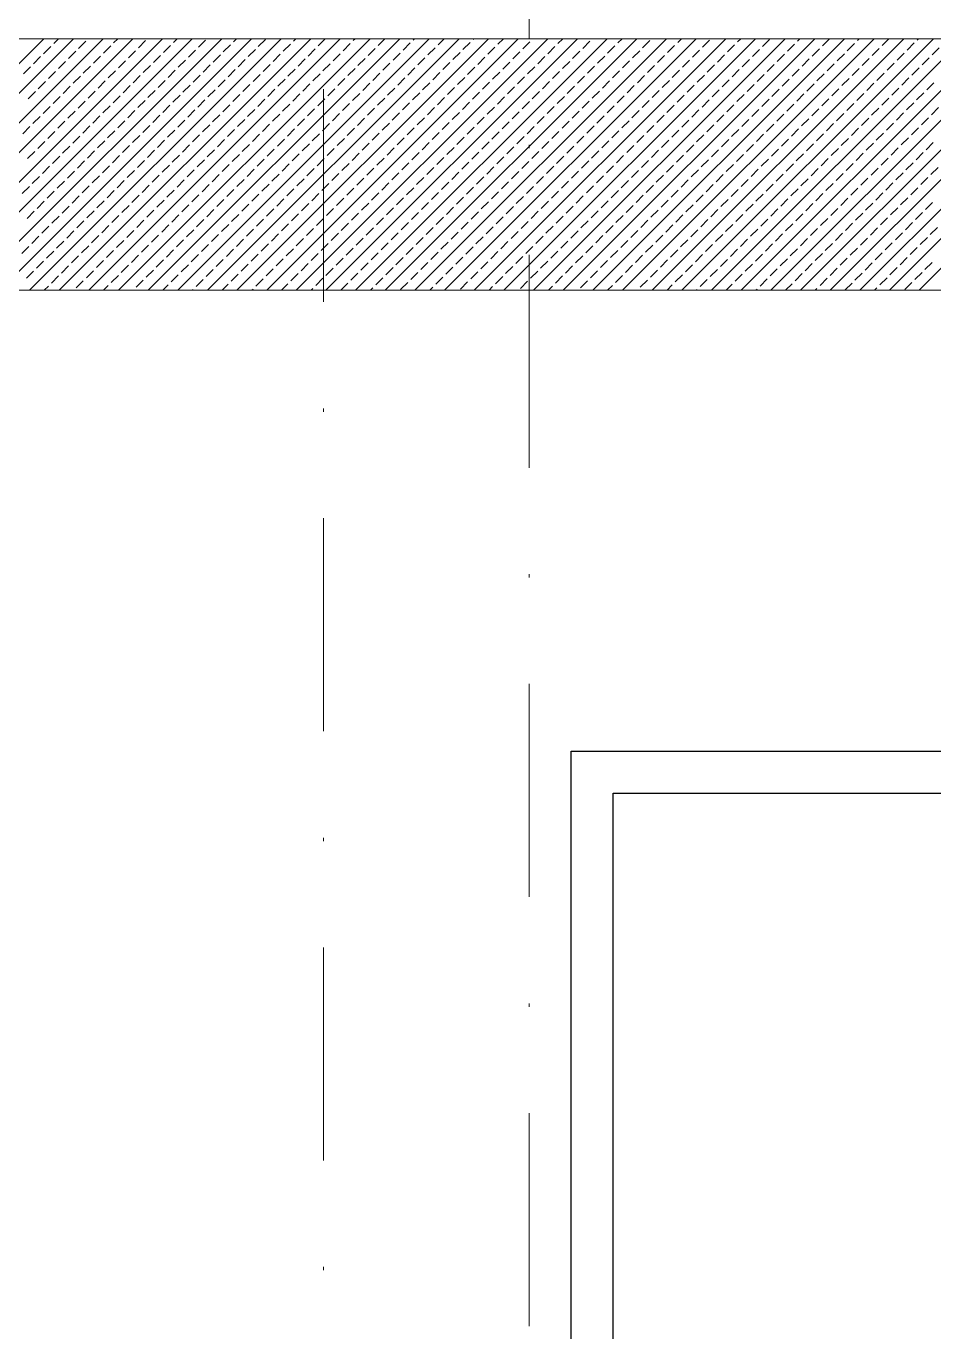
# Model space of a CAD drawing. Header units: millimetres. Extents: x -16104 to 67872, y -88009 to 12107.
# Drawn here: x 1057.47 to 1084.53, y -7029.74 to -6990.8 of the extents above; entities that cross this region are included whole.
import ezdxf

# ---------------------------------------------------------------- set-up
doc = ezdxf.new("R2010")
doc.units = ezdxf.units.MM
doc.linetypes.add('DASHDOTX2', pattern=[50.8, 25.4, -12.7, 0, -12.7])
doc.layers.get('0').update_dxf_attribs({"color": 241})
doc.layers.add('TARAMA', color=8, linetype='Continuous', lineweight=15)

# ---------------------------------------------------------------- blocks, each defined once
blk = doc.blocks.new('POK')
for points in [[(48480.77, -33881.42), (48480.77, -33671.42), (48570.77, -33671.42), (48570.77, -33881.42)], [(48485.77, -33881.42), (48485.77, -33676.42), (48565.77, -33676.42), (48565.77, -33881.42)]]:
    blk.add_lwpolyline(points)
at = {"layer": 'TARAMA', "linetype": 'DASHDOTX2'}
for p, q in [((48475.77, -36043.99), (48475.77, -33150.3)), ((48451.26, -36075.42), (48451.26, -33181.73))]:
    blk.add_line(p, q, dxfattribs=at)
at = {"layer": 'TARAMA'}
for p, q in [((48031.27, -33586.42), (49095.77, -33586.42)), ((48387.91, -33616.42), (48417.91, -33586.42)), ((48391.45, -33616.42), (48421.45, -33586.42)), ((48394.98, -33616.42), (48424.98, -33586.42)), ((48398.52, -33616.42), (48428.52, -33586.42)), ((48402.05, -33616.42), (48432.05, -33586.42)), ((48405.59, -33616.42), (48435.59, -33586.42)), ((48409.12, -33616.42), (48439.12, -33586.42)), ((48412.66, -33616.42), (48442.66, -33586.42)), ((48416.12, -33586.44), (48416.14, -33586.42)), ((48416.19, -33616.42), (48446.19, -33586.42)), ((48417.89, -33588.21), (48418.74, -33587.36)), ((48419.09, -33587), (48419.67, -33586.42)), ((48419.73, -33616.42), (48449.73, -33586.42)), ((48422.06, -33587.57), (48422.91, -33586.72)), ((48423.26, -33616.42), (48453.26, -33586.42)), ((48425.03, -33588.13), (48425.88, -33587.29)), ((48426.23, -33586.93), (48426.75, -33586.42)), ((48426.8, -33616.42), (48456.8, -33586.42)), ((48429.2, -33587.5), (48430.05, -33586.65)), ((48430.34, -33616.42), (48460.34, -33586.42)), ((48432.17, -33588.06), (48433.02, -33587.22)), ((48433.37, -33586.86), (48433.82, -33586.42)), ((48433.87, -33616.42), (48463.87, -33586.42)), ((48436.34, -33587.43), (48437.19, -33586.58)), ((48437.41, -33616.42), (48467.41, -33586.42)), ((48439.31, -33587.99), (48440.16, -33587.14)), ((48440.51, -33586.79), (48440.89, -33586.42)), ((48440.94, -33616.42), (48470.94, -33586.42)), ((48443.48, -33587.36), (48444.33, -33586.51)), ((48444.48, -33616.42), (48474.48, -33586.42)), ((48446.45, -33587.92), (48447.3, -33587.07)), ((48447.66, -33586.72), (48447.96, -33586.42)), ((48448.01, -33616.42), (48478.01, -33586.42)), ((48450.63, -33587.29), (48451.47, -33586.44)), ((48451.55, -33616.42), (48481.55, -33586.42)), ((48453.6, -33587.85), (48454.44, -33587)), ((48454.8, -33586.65), (48455.03, -33586.42)), ((48455.08, -33616.42), (48485.08, -33586.42)), ((48457.77, -33587.22), (48458.57, -33586.42)), ((48458.62, -33616.42), (48488.62, -33586.42)), ((48460.74, -33587.78), (48461.59, -33586.93)), ((48461.94, -33586.58), (48462.1, -33586.42)), ((48462.16, -33616.42), (48492.16, -33586.42)), ((48464.91, -33587.14), (48465.64, -33586.42)), ((48465.69, -33616.42), (48495.69, -33586.42)), ((48467.88, -33587.71), (48468.73, -33586.86)), ((48469.08, -33586.51), (48469.17, -33586.42)), ((48469.23, -33616.42), (48499.23, -33586.42)), ((48470.85, -33588.28), (48471.7, -33587.43)), ((48472.05, -33587.07), (48472.71, -33586.42)), ((48472.76, -33616.42), (48502.76, -33586.42)), ((48475.02, -33587.64), (48475.87, -33586.79)), ((48476.22, -33586.44), (48476.24, -33586.42)), ((48476.3, -33616.42), (48506.3, -33586.42)), ((48477.99, -33588.21), (48478.84, -33587.36)), ((48479.19, -33587), (48479.78, -33586.42)), ((48479.83, -33616.42), (48509.83, -33586.42)), ((48482.16, -33587.57), (48483.01, -33586.72)), ((48483.37, -33616.42), (48513.37, -33586.42)), ((48485.13, -33588.13), (48485.98, -33587.29)), ((48486.33, -33586.93), (48486.85, -33586.42)), ((48486.9, -33616.42), (48516.9, -33586.42)), ((48489.3, -33587.5), (48490.15, -33586.65)), ((48490.44, -33616.42), (48520.44, -33586.42)), ((48492.27, -33588.06), (48493.12, -33587.22)), ((48493.48, -33586.86), (48493.92, -33586.42)), ((48493.98, -33616.42), (48523.98, -33586.42)), ((48496.45, -33587.43), (48497.29, -33586.58)), ((48497.51, -33616.42), (48527.51, -33586.42)), ((48499.42, -33587.99), (48500.26, -33587.14)), ((48500.62, -33586.79), (48500.99, -33586.42)), ((48501.05, -33616.42), (48531.05, -33586.42)), ((48503.59, -33587.36), (48504.44, -33586.51)), ((48504.58, -33616.42), (48534.58, -33586.42)), ((48506.56, -33587.92), (48507.41, -33587.07)), ((48507.76, -33586.72), (48508.06, -33586.42)), ((48508.12, -33616.42), (48538.12, -33586.42)), ((48510.73, -33587.29), (48511.58, -33586.44)), ((48511.65, -33616.42), (48541.65, -33586.42)), ((48513.7, -33587.85), (48514.55, -33587)), ((48514.9, -33586.65), (48515.13, -33586.42)), ((48515.19, -33616.42), (48545.19, -33586.42)), ((48517.87, -33587.22), (48518.67, -33586.42)), ((48518.72, -33616.42), (48548.72, -33586.42)), ((48520.84, -33587.78), (48521.69, -33586.93)), ((48522.04, -33586.58), (48522.21, -33586.42)), ((48522.26, -33616.42), (48552.26, -33586.42)), ((48416.68, -33589.41), (48417.53, -33588.56)), ((48420.86, -33588.77), (48421.71, -33587.92)), ((48423.83, -33589.34), (48424.68, -33588.49)), ((48428, -33588.7), (48428.85, -33587.85)), ((48430.97, -33589.27), (48431.82, -33588.42)), ((48433.94, -33589.83), (48434.79, -33588.98)), ((48435.14, -33588.63), (48435.99, -33587.78)), ((48438.11, -33589.2), (48438.96, -33588.35)), ((48441.08, -33589.76), (48441.93, -33588.91)), ((48442.28, -33588.56), (48443.13, -33587.71)), ((48445.25, -33589.12), (48446.1, -33588.28)), ((48448.22, -33589.69), (48449.07, -33588.84)), ((48449.42, -33588.49), (48450.27, -33587.64)), ((48452.39, -33589.05), (48453.24, -33588.21)), ((48455.36, -33589.62), (48456.21, -33588.77)), ((48456.57, -33588.42), (48457.41, -33587.57)), ((48459.54, -33588.98), (48460.38, -33588.13)), ((48462.51, -33589.55), (48463.35, -33588.7)), ((48463.71, -33588.35), (48464.56, -33587.5)), ((48466.68, -33588.91), (48467.53, -33588.06)), ((48469.65, -33589.48), (48470.5, -33588.63)), ((48473.82, -33588.84), (48474.67, -33587.99)), ((48476.79, -33589.41), (48477.64, -33588.56)), ((48480.96, -33588.77), (48481.81, -33587.92)), ((48483.93, -33589.34), (48484.78, -33588.49)), ((48488.1, -33588.7), (48488.95, -33587.85)), ((48491.07, -33589.27), (48491.92, -33588.42)), ((48494.04, -33589.83), (48494.89, -33588.98)), ((48495.24, -33588.63), (48496.09, -33587.78)), ((48498.21, -33589.2), (48499.06, -33588.35)), ((48501.18, -33589.76), (48502.03, -33588.91)), ((48502.39, -33588.56), (48503.23, -33587.71)), ((48505.36, -33589.12), (48506.2, -33588.28)), ((48508.33, -33589.69), (48509.17, -33588.84)), ((48509.53, -33588.49), (48510.38, -33587.64)), ((48512.5, -33589.05), (48513.35, -33588.21)), ((48515.47, -33589.62), (48516.32, -33588.77)), ((48516.67, -33588.42), (48517.52, -33587.57)), ((48519.64, -33588.98), (48520.49, -33588.13)), ((48522.61, -33589.55), (48523.46, -33588.7)), ((48523.81, -33588.35), (48524.66, -33587.5)), ((48415.48, -33590.61), (48416.33, -33589.76)), ((48418.45, -33591.17), (48419.3, -33590.33)), ((48419.65, -33589.97), (48420.5, -33589.12)), ((48422.62, -33590.54), (48423.47, -33589.69)), ((48425.59, -33591.1), (48426.44, -33590.26)), ((48426.8, -33589.9), (48427.64, -33589.05)), ((48429.77, -33590.47), (48430.61, -33589.62)), ((48432.74, -33591.03), (48433.58, -33590.18)), ((48436.91, -33590.4), (48437.76, -33589.55)), ((48439.88, -33590.96), (48440.73, -33590.11)), ((48444.05, -33590.33), (48444.9, -33589.48)), ((48447.02, -33590.89), (48447.87, -33590.04)), ((48451.19, -33590.26), (48452.04, -33589.41)), ((48454.16, -33590.82), (48455.01, -33589.97)), ((48457.13, -33591.39), (48457.98, -33590.54)), ((48458.33, -33590.18), (48459.18, -33589.34)), ((48461.3, -33590.75), (48462.15, -33589.9)), ((48464.27, -33591.32), (48465.12, -33590.47)), ((48465.48, -33590.11), (48466.32, -33589.27)), ((48468.44, -33590.68), (48469.29, -33589.83)), ((48471.41, -33591.25), (48472.26, -33590.4)), ((48472.62, -33590.04), (48473.47, -33589.2)), ((48475.59, -33590.61), (48476.44, -33589.76)), ((48478.56, -33591.17), (48479.41, -33590.33)), ((48479.76, -33589.97), (48480.61, -33589.12)), ((48482.73, -33590.54), (48483.58, -33589.69)), ((48485.7, -33591.1), (48486.55, -33590.26)), ((48486.9, -33589.9), (48487.75, -33589.05)), ((48489.87, -33590.47), (48490.72, -33589.62)), ((48492.84, -33591.03), (48493.69, -33590.18)), ((48497.01, -33590.4), (48497.86, -33589.55)), ((48499.98, -33590.96), (48500.83, -33590.11)), ((48504.15, -33590.33), (48505, -33589.48)), ((48507.12, -33590.89), (48507.97, -33590.04)), ((48511.3, -33590.26), (48512.14, -33589.41)), ((48514.27, -33590.82), (48515.11, -33589.97)), ((48517.24, -33591.39), (48518.08, -33590.54)), ((48518.44, -33590.18), (48519.29, -33589.34)), ((48521.41, -33590.75), (48522.26, -33589.9)), ((48417.25, -33592.38), (48418.1, -33591.53)), ((48420.22, -33592.94), (48421.07, -33592.09)), ((48421.42, -33591.74), (48422.27, -33590.89)), ((48424.39, -33592.31), (48425.24, -33591.46)), ((48427.36, -33592.87), (48428.21, -33592.02)), ((48428.56, -33591.67), (48429.41, -33590.82)), ((48431.53, -33592.24), (48432.38, -33591.39)), ((48434.5, -33592.8), (48435.35, -33591.95)), ((48435.71, -33591.6), (48436.55, -33590.75)), ((48438.68, -33592.16), (48439.52, -33591.32)), ((48441.65, -33592.73), (48442.49, -33591.88)), ((48442.85, -33591.53), (48443.7, -33590.68)), ((48445.82, -33592.09), (48446.67, -33591.25)), ((48448.79, -33592.66), (48449.64, -33591.81)), ((48449.99, -33591.46), (48450.84, -33590.61)), ((48452.96, -33592.02), (48453.81, -33591.17)), ((48455.93, -33592.59), (48456.78, -33591.74)), ((48460.1, -33591.95), (48460.95, -33591.1)), ((48463.07, -33592.52), (48463.92, -33591.67)), ((48467.24, -33591.88), (48468.09, -33591.03)), ((48470.21, -33592.45), (48471.06, -33591.6)), ((48474.38, -33591.81), (48475.23, -33590.96)), ((48477.35, -33592.38), (48478.2, -33591.53)), ((48480.32, -33592.94), (48481.17, -33592.09)), ((48481.53, -33591.74), (48482.37, -33590.89)), ((48484.5, -33592.31), (48485.34, -33591.46)), ((48487.47, -33592.87), (48488.31, -33592.02)), ((48488.67, -33591.67), (48489.52, -33590.82)), ((48491.64, -33592.24), (48492.49, -33591.39)), ((48494.61, -33592.8), (48495.46, -33591.95)), ((48495.81, -33591.6), (48496.66, -33590.75)), ((48498.78, -33592.16), (48499.63, -33591.32)), ((48501.75, -33592.73), (48502.6, -33591.88)), ((48502.95, -33591.53), (48503.8, -33590.68)), ((48505.92, -33592.09), (48506.77, -33591.25)), ((48508.89, -33592.66), (48509.74, -33591.81)), ((48510.09, -33591.46), (48510.94, -33590.61)), ((48513.06, -33592.02), (48513.91, -33591.17)), ((48516.03, -33592.59), (48516.88, -33591.74)), ((48520.21, -33591.95), (48521.05, -33591.1)), ((48523.18, -33592.52), (48524.02, -33591.67)), ((48416.05, -33593.58), (48416.9, -33592.73)), ((48419.02, -33594.14), (48419.87, -33593.3)), ((48423.19, -33593.51), (48424.04, -33592.66)), ((48426.16, -33594.07), (48427.01, -33593.23)), ((48430.33, -33593.44), (48431.18, -33592.59)), ((48433.3, -33594), (48434.15, -33593.15)), ((48437.47, -33593.37), (48438.32, -33592.52)), ((48440.44, -33593.93), (48441.29, -33593.08)), ((48443.41, -33594.5), (48444.26, -33593.65)), ((48444.62, -33593.3), (48445.46, -33592.45)), ((48447.59, -33593.86), (48448.43, -33593.01)), ((48450.56, -33594.43), (48451.4, -33593.58)), ((48451.76, -33593.23), (48452.61, -33592.38)), ((48454.73, -33593.79), (48455.58, -33592.94)), ((48457.7, -33594.36), (48458.55, -33593.51)), ((48458.9, -33593.15), (48459.75, -33592.31)), ((48461.87, -33593.72), (48462.72, -33592.87)), ((48464.84, -33594.29), (48465.69, -33593.44)), ((48466.04, -33593.08), (48466.89, -33592.24)), ((48469.01, -33593.65), (48469.86, -33592.8)), ((48471.98, -33594.22), (48472.83, -33593.37)), ((48473.18, -33593.01), (48474.03, -33592.16)), ((48476.15, -33593.58), (48477, -33592.73)), ((48479.12, -33594.14), (48479.97, -33593.3)), ((48483.29, -33593.51), (48484.14, -33592.66)), ((48486.26, -33594.07), (48487.11, -33593.23)), ((48490.44, -33593.44), (48491.28, -33592.59)), ((48493.41, -33594), (48494.25, -33593.15)), ((48497.58, -33593.37), (48498.43, -33592.52)), ((48500.55, -33593.93), (48501.4, -33593.08)), ((48503.52, -33594.5), (48504.37, -33593.65)), ((48504.72, -33593.3), (48505.57, -33592.45)), ((48507.69, -33593.86), (48508.54, -33593.01)), ((48510.66, -33594.43), (48511.51, -33593.58)), ((48511.86, -33593.23), (48512.71, -33592.38)), ((48514.83, -33593.79), (48515.68, -33592.94)), ((48517.8, -33594.36), (48518.65, -33593.51)), ((48519, -33593.15), (48519.85, -33592.31)), ((48521.97, -33593.72), (48522.82, -33592.87)), ((48417.82, -33595.35), (48418.66, -33594.5)), ((48420.79, -33595.91), (48421.63, -33595.06)), ((48421.99, -33594.71), (48422.84, -33593.86)), ((48424.96, -33595.28), (48425.81, -33594.43)), ((48427.93, -33595.84), (48428.78, -33594.99)), ((48429.13, -33594.64), (48429.98, -33593.79)), ((48432.1, -33595.21), (48432.95, -33594.36)), ((48435.07, -33595.77), (48435.92, -33594.92)), ((48436.27, -33594.57), (48437.12, -33593.72)), ((48439.24, -33595.13), (48440.09, -33594.29)), ((48442.21, -33595.7), (48443.06, -33594.85)), ((48446.38, -33595.06), (48447.23, -33594.22)), ((48449.35, -33595.63), (48450.2, -33594.78)), ((48453.52, -33594.99), (48454.37, -33594.14)), ((48456.49, -33595.56), (48457.34, -33594.71)), ((48460.67, -33594.92), (48461.52, -33594.07)), ((48463.64, -33595.49), (48464.49, -33594.64)), ((48466.61, -33596.05), (48467.46, -33595.21)), ((48467.81, -33594.85), (48468.66, -33594)), ((48470.78, -33595.42), (48471.63, -33594.57)), ((48473.75, -33595.98), (48474.6, -33595.13)), ((48474.95, -33594.78), (48475.8, -33593.93)), ((48477.92, -33595.35), (48478.77, -33594.5)), ((48480.89, -33595.91), (48481.74, -33595.06)), ((48482.09, -33594.71), (48482.94, -33593.86)), ((48485.06, -33595.28), (48485.91, -33594.43)), ((48488.03, -33595.84), (48488.88, -33594.99)), ((48489.23, -33594.64), (48490.08, -33593.79)), ((48492.2, -33595.21), (48493.05, -33594.36)), ((48495.17, -33595.77), (48496.02, -33594.92)), ((48496.38, -33594.57), (48497.22, -33593.72)), ((48499.35, -33595.13), (48500.19, -33594.29)), ((48502.32, -33595.7), (48503.16, -33594.85)), ((48506.49, -33595.06), (48507.34, -33594.22)), ((48509.46, -33595.63), (48510.31, -33594.78)), ((48513.63, -33594.99), (48514.48, -33594.14)), ((48516.6, -33595.56), (48517.45, -33594.71)), ((48520.77, -33594.92), (48521.62, -33594.07)), ((48523.74, -33595.49), (48524.59, -33594.64)), ((48416.61, -33596.55), (48417.46, -33595.7)), ((48419.58, -33597.11), (48420.43, -33596.27)), ((48422.55, -33597.68), (48423.4, -33596.83)), ((48423.76, -33596.48), (48424.6, -33595.63)), ((48426.73, -33597.04), (48427.57, -33596.2)), ((48429.7, -33597.61), (48430.54, -33596.76)), ((48430.9, -33596.41), (48431.75, -33595.56)), ((48433.87, -33596.97), (48434.72, -33596.12)), ((48436.84, -33597.54), (48437.69, -33596.69)), ((48438.04, -33596.34), (48438.89, -33595.49)), ((48441.01, -33596.9), (48441.86, -33596.05)), ((48443.98, -33597.47), (48444.83, -33596.62)), ((48445.18, -33596.27), (48446.03, -33595.42)), ((48448.15, -33596.83), (48449, -33595.98)), ((48451.12, -33597.4), (48451.97, -33596.55)), ((48452.32, -33596.2), (48453.17, -33595.35)), ((48455.29, -33596.76), (48456.14, -33595.91)), ((48458.26, -33597.33), (48459.11, -33596.48)), ((48459.46, -33596.12), (48460.31, -33595.28)), ((48462.43, -33596.69), (48463.28, -33595.84)), ((48465.4, -33597.26), (48466.25, -33596.41)), ((48469.58, -33596.62), (48470.42, -33595.77)), ((48472.55, -33597.19), (48473.39, -33596.34)), ((48476.72, -33596.55), (48477.57, -33595.7)), ((48479.69, -33597.11), (48480.54, -33596.27)), ((48482.66, -33597.68), (48483.51, -33596.83)), ((48483.86, -33596.48), (48484.71, -33595.63)), ((48486.83, -33597.04), (48487.68, -33596.2)), ((48489.8, -33597.61), (48490.65, -33596.76)), ((48491, -33596.41), (48491.85, -33595.56)), ((48493.97, -33596.97), (48494.82, -33596.12)), ((48496.94, -33597.54), (48497.79, -33596.69)), ((48498.14, -33596.34), (48498.99, -33595.49)), ((48501.11, -33596.9), (48501.96, -33596.05)), ((48504.08, -33597.47), (48504.93, -33596.62)), ((48505.29, -33596.27), (48506.13, -33595.42)), ((48508.26, -33596.83), (48509.1, -33595.98)), ((48511.22, -33597.4), (48512.07, -33596.55)), ((48512.43, -33596.2), (48513.28, -33595.35)), ((48515.4, -33596.76), (48516.25, -33595.91)), ((48518.37, -33597.33), (48519.22, -33596.48)), ((48519.57, -33596.12), (48520.42, -33595.28)), ((48522.54, -33596.69), (48523.39, -33595.84)), ((48415.41, -33597.75), (48416.26, -33596.9)), ((48418.38, -33598.32), (48419.23, -33597.47)), ((48421.35, -33598.88), (48422.2, -33598.03)), ((48425.52, -33598.25), (48426.37, -33597.4)), ((48428.49, -33598.81), (48429.34, -33597.96)), ((48432.67, -33598.18), (48433.51, -33597.33)), ((48435.64, -33598.74), (48436.48, -33597.89)), ((48439.81, -33598.1), (48440.66, -33597.26)), ((48442.78, -33598.67), (48443.63, -33597.82)), ((48445.75, -33599.24), (48446.6, -33598.39)), ((48446.95, -33598.03), (48447.8, -33597.19)), ((48449.92, -33598.6), (48450.77, -33597.75)), ((48452.89, -33599.17), (48453.74, -33598.32)), ((48454.09, -33597.96), (48454.94, -33597.11)), ((48457.06, -33598.53), (48457.91, -33597.68)), ((48460.03, -33599.09), (48460.88, -33598.25)), ((48461.23, -33597.89), (48462.08, -33597.04)), ((48464.2, -33598.46), (48465.05, -33597.61)), ((48467.17, -33599.02), (48468.02, -33598.18)), ((48468.37, -33597.82), (48469.22, -33596.97)), ((48471.34, -33598.39), (48472.19, -33597.54)), ((48474.31, -33598.95), (48475.16, -33598.1)), ((48475.52, -33597.75), (48476.36, -33596.9)), ((48478.49, -33598.32), (48479.33, -33597.47)), ((48481.46, -33598.88), (48482.3, -33598.03)), ((48485.63, -33598.25), (48486.48, -33597.4)), ((48488.6, -33598.81), (48489.45, -33597.96)), ((48492.77, -33598.18), (48493.62, -33597.33)), ((48495.74, -33598.74), (48496.59, -33597.89)), ((48499.91, -33598.1), (48500.76, -33597.26)), ((48502.88, -33598.67), (48503.73, -33597.82)), ((48505.85, -33599.24), (48506.7, -33598.39)), ((48507.05, -33598.03), (48507.9, -33597.19)), ((48510.02, -33598.6), (48510.87, -33597.75)), ((48512.99, -33599.17), (48513.84, -33598.32)), ((48514.19, -33597.96), (48515.04, -33597.11)), ((48517.16, -33598.53), (48518.01, -33597.68)), ((48520.13, -33599.09), (48520.98, -33598.25)), ((48521.34, -33597.89), (48522.19, -33597.04)), ((48415.98, -33600.72), (48416.83, -33599.87)), ((48417.18, -33599.52), (48418.03, -33598.67)), ((48420.15, -33600.08), (48421, -33599.24)), ((48423.12, -33600.65), (48423.97, -33599.8)), ((48424.32, -33599.45), (48425.17, -33598.6)), ((48427.29, -33600.01), (48428.14, -33599.17)), ((48430.26, -33600.58), (48431.11, -33599.73)), ((48431.46, -33599.38), (48432.31, -33598.53)), ((48434.43, -33599.94), (48435.28, -33599.09)), ((48437.4, -33600.51), (48438.25, -33599.66)), ((48438.61, -33599.31), (48439.45, -33598.46)), ((48441.57, -33599.87), (48442.42, -33599.02)), ((48444.54, -33600.44), (48445.39, -33599.59)), ((48448.72, -33599.8), (48449.57, -33598.95)), ((48451.69, -33600.37), (48452.54, -33599.52)), ((48455.86, -33599.73), (48456.71, -33598.88)), ((48458.83, -33600.3), (48459.68, -33599.45)), ((48463, -33599.66), (48463.85, -33598.81)), ((48465.97, -33600.23), (48466.82, -33599.38)), ((48468.94, -33600.79), (48469.79, -33599.94)), ((48470.14, -33599.59), (48470.99, -33598.74)), ((48473.11, -33600.16), (48473.96, -33599.31)), ((48476.08, -33600.72), (48476.93, -33599.87)), ((48477.28, -33599.52), (48478.13, -33598.67)), ((48480.25, -33600.08), (48481.1, -33599.24)), ((48483.22, -33600.65), (48484.07, -33599.8)), ((48484.43, -33599.45), (48485.27, -33598.6)), ((48487.4, -33600.01), (48488.24, -33599.17)), ((48490.37, -33600.58), (48491.21, -33599.73)), ((48491.57, -33599.38), (48492.42, -33598.53)), ((48494.54, -33599.94), (48495.39, -33599.09)), ((48497.51, -33600.51), (48498.36, -33599.66)), ((48498.71, -33599.31), (48499.56, -33598.46)), ((48501.68, -33599.87), (48502.53, -33599.02)), ((48504.65, -33600.44), (48505.5, -33599.59)), ((48508.82, -33599.8), (48509.67, -33598.95)), ((48511.79, -33600.37), (48512.64, -33599.52)), ((48515.96, -33599.73), (48516.81, -33598.88)), ((48518.93, -33600.3), (48519.78, -33599.45)), ((48523.1, -33599.66), (48523.95, -33598.81)), ((48418.95, -33601.29), (48419.8, -33600.44)), ((48421.92, -33601.85), (48422.77, -33601)), ((48426.09, -33601.22), (48426.94, -33600.37)), ((48429.06, -33601.78), (48429.91, -33600.93)), ((48432.03, -33602.35), (48432.88, -33601.5)), ((48433.23, -33601.15), (48434.08, -33600.3)), ((48436.2, -33601.71), (48437.05, -33600.86)), ((48439.17, -33602.28), (48440.02, -33601.43)), ((48440.37, -33601.07), (48441.22, -33600.23)), ((48443.34, -33601.64), (48444.19, -33600.79)), ((48446.31, -33602.21), (48447.16, -33601.36)), ((48447.51, -33601), (48448.36, -33600.16)), ((48450.48, -33601.57), (48451.33, -33600.72)), ((48453.45, -33602.14), (48454.3, -33601.29)), ((48454.66, -33600.93), (48455.5, -33600.08)), ((48457.63, -33601.5), (48458.47, -33600.65)), ((48460.6, -33602.06), (48461.44, -33601.22)), ((48461.8, -33600.86), (48462.65, -33600.01)), ((48464.77, -33601.43), (48465.62, -33600.58)), ((48467.74, -33601.99), (48468.59, -33601.15)), ((48471.91, -33601.36), (48472.76, -33600.51)), ((48474.88, -33601.92), (48475.73, -33601.07)), ((48479.05, -33601.29), (48479.9, -33600.44)), ((48482.02, -33601.85), (48482.87, -33601)), ((48486.19, -33601.22), (48487.04, -33600.37)), ((48489.16, -33601.78), (48490.01, -33600.93)), ((48492.13, -33602.35), (48492.98, -33601.5)), ((48493.34, -33601.15), (48494.18, -33600.3)), ((48496.3, -33601.71), (48497.15, -33600.86)), ((48499.27, -33602.28), (48500.12, -33601.43)), ((48500.48, -33601.07), (48501.33, -33600.23)), ((48503.45, -33601.64), (48504.3, -33600.79)), ((48506.42, -33602.21), (48507.27, -33601.36)), ((48507.62, -33601), (48508.47, -33600.16)), ((48510.59, -33601.57), (48511.44, -33600.72)), ((48513.56, -33602.14), (48514.41, -33601.29)), ((48514.76, -33600.93), (48515.61, -33600.08)), ((48517.73, -33601.5), (48518.58, -33600.65)), ((48520.7, -33602.06), (48521.55, -33601.22)), ((48521.9, -33600.86), (48522.75, -33600.01)), ((48416.54, -33603.69), (48417.39, -33602.84)), ((48417.75, -33602.49), (48418.59, -33601.64)), ((48420.72, -33603.05), (48421.56, -33602.21)), ((48423.69, -33603.62), (48424.53, -33602.77)), ((48424.89, -33602.42), (48425.74, -33601.57)), ((48427.86, -33602.98), (48428.71, -33602.14)), ((48430.83, -33603.55), (48431.68, -33602.7)), ((48435, -33602.91), (48435.85, -33602.06)), ((48437.97, -33603.48), (48438.82, -33602.63)), ((48442.14, -33602.84), (48442.99, -33601.99)), ((48445.11, -33603.41), (48445.96, -33602.56)), ((48449.28, -33602.77), (48450.13, -33601.92)), ((48452.25, -33603.34), (48453.1, -33602.49)), ((48455.22, -33603.9), (48456.07, -33603.05)), ((48456.42, -33602.7), (48457.27, -33601.85)), ((48459.39, -33603.27), (48460.24, -33602.42)), ((48462.36, -33603.83), (48463.21, -33602.98)), ((48463.57, -33602.63), (48464.41, -33601.78)), ((48466.54, -33603.2), (48467.38, -33602.35)), ((48469.51, -33603.76), (48470.35, -33602.91)), ((48470.71, -33602.56), (48471.56, -33601.71)), ((48473.68, -33603.13), (48474.53, -33602.28)), ((48476.65, -33603.69), (48477.5, -33602.84)), ((48477.85, -33602.49), (48478.7, -33601.64)), ((48480.82, -33603.05), (48481.67, -33602.21)), ((48483.79, -33603.62), (48484.64, -33602.77)), ((48484.99, -33602.42), (48485.84, -33601.57)), ((48487.96, -33602.98), (48488.81, -33602.14)), ((48490.93, -33603.55), (48491.78, -33602.7)), ((48495.1, -33602.91), (48495.95, -33602.06)), ((48498.07, -33603.48), (48498.92, -33602.63)), ((48502.24, -33602.84), (48503.09, -33601.99)), ((48505.21, -33603.41), (48506.06, -33602.56)), ((48509.39, -33602.77), (48510.23, -33601.92)), ((48512.36, -33603.34), (48513.2, -33602.49)), ((48515.33, -33603.9), (48516.17, -33603.05)), ((48516.53, -33602.7), (48517.38, -33601.85)), ((48519.5, -33603.27), (48520.35, -33602.42)), ((48522.47, -33603.83), (48523.32, -33602.98)), ((48523.67, -33602.63), (48524.52, -33601.78)), ((48415.34, -33604.89), (48416.19, -33604.04)), ((48418.31, -33605.46), (48419.16, -33604.61)), ((48419.51, -33604.26), (48420.36, -33603.41)), ((48422.48, -33604.82), (48423.33, -33603.97)), ((48425.45, -33605.39), (48426.3, -33604.54)), ((48426.65, -33604.19), (48427.5, -33603.34)), ((48429.62, -33604.75), (48430.47, -33603.9)), ((48432.59, -33605.32), (48433.44, -33604.47)), ((48433.8, -33604.11), (48434.65, -33603.27)), ((48436.77, -33604.68), (48437.62, -33603.83)), ((48439.74, -33605.25), (48440.58, -33604.4)), ((48440.94, -33604.04), (48441.79, -33603.2)), ((48443.91, -33604.61), (48444.76, -33603.76)), ((48446.88, -33605.18), (48447.73, -33604.33)), ((48448.08, -33603.97), (48448.93, -33603.13)), ((48451.05, -33604.54), (48451.9, -33603.69)), ((48454.02, -33605.1), (48454.87, -33604.26)), ((48458.19, -33604.47), (48459.04, -33603.62)), ((48461.16, -33605.03), (48462.01, -33604.19)), ((48465.33, -33604.4), (48466.18, -33603.55)), ((48468.3, -33604.96), (48469.15, -33604.11)), ((48472.48, -33604.33), (48473.32, -33603.48)), ((48475.45, -33604.89), (48476.29, -33604.04)), ((48478.42, -33605.46), (48479.26, -33604.61)), ((48479.62, -33604.26), (48480.47, -33603.41)), ((48482.59, -33604.82), (48483.44, -33603.97)), ((48485.56, -33605.39), (48486.41, -33604.54)), ((48486.76, -33604.19), (48487.61, -33603.34)), ((48489.73, -33604.75), (48490.58, -33603.9)), ((48492.7, -33605.32), (48493.55, -33604.47)), ((48493.9, -33604.11), (48494.75, -33603.27)), ((48496.87, -33604.68), (48497.72, -33603.83)), ((48499.84, -33605.25), (48500.69, -33604.4)), ((48501.04, -33604.04), (48501.89, -33603.2)), ((48504.01, -33604.61), (48504.86, -33603.76)), ((48506.98, -33605.18), (48507.83, -33604.33)), ((48508.18, -33603.97), (48509.03, -33603.13)), ((48511.15, -33604.54), (48512, -33603.69)), ((48514.12, -33605.1), (48514.97, -33604.26)), ((48518.3, -33604.47), (48519.14, -33603.62)), ((48521.27, -33605.03), (48522.11, -33604.19)), ((48417.11, -33606.66), (48417.96, -33605.81)), ((48421.28, -33606.02), (48422.13, -33605.18)), ((48424.25, -33606.59), (48425.1, -33605.74)), ((48428.42, -33605.95), (48429.27, -33605.1)), ((48431.39, -33606.52), (48432.24, -33605.67)), ((48435.56, -33605.88), (48436.41, -33605.03)), ((48438.53, -33606.45), (48439.38, -33605.6)), ((48441.5, -33607.01), (48442.35, -33606.17)), ((48442.71, -33605.81), (48443.55, -33604.96)), ((48445.68, -33606.38), (48446.52, -33605.53)), ((48448.65, -33606.94), (48449.49, -33606.09)), ((48449.85, -33605.74), (48450.7, -33604.89)), ((48452.82, -33606.31), (48453.67, -33605.46)), ((48455.79, -33606.87), (48456.64, -33606.02)), ((48456.99, -33605.67), (48457.84, -33604.82)), ((48459.96, -33606.24), (48460.81, -33605.39)), ((48462.93, -33606.8), (48463.78, -33605.95)), ((48464.13, -33605.6), (48464.98, -33604.75)), ((48467.1, -33606.17), (48467.95, -33605.32)), ((48470.07, -33606.73), (48470.92, -33605.88)), ((48471.27, -33605.53), (48472.12, -33604.68)), ((48474.24, -33606.09), (48475.09, -33605.25)), ((48477.21, -33606.66), (48478.06, -33605.81)), ((48481.39, -33606.02), (48482.23, -33605.18)), ((48484.35, -33606.59), (48485.2, -33605.74)), ((48488.53, -33605.95), (48489.38, -33605.1)), ((48491.5, -33606.52), (48492.35, -33605.67)), ((48495.67, -33605.88), (48496.52, -33605.03)), ((48498.64, -33606.45), (48499.49, -33605.6)), ((48501.61, -33607.01), (48502.46, -33606.17)), ((48502.81, -33605.81), (48503.66, -33604.96)), ((48505.78, -33606.38), (48506.63, -33605.53)), ((48508.75, -33606.94), (48509.6, -33606.09)), ((48509.95, -33605.74), (48510.8, -33604.89)), ((48512.92, -33606.31), (48513.77, -33605.46)), ((48515.89, -33606.87), (48516.74, -33606.02)), ((48517.09, -33605.67), (48517.94, -33604.82)), ((48520.06, -33606.24), (48520.91, -33605.39)), ((48523.03, -33606.8), (48523.88, -33605.95)), ((48415.91, -33607.86), (48416.76, -33607.01)), ((48418.88, -33608.43), (48419.73, -33607.58)), ((48420.08, -33607.23), (48420.93, -33606.38)), ((48423.05, -33607.79), (48423.9, -33606.94)), ((48426.02, -33608.36), (48426.87, -33607.51)), ((48427.22, -33607.16), (48428.07, -33606.31)), ((48430.19, -33607.72), (48431.04, -33606.87)), ((48433.16, -33608.29), (48434.01, -33607.44)), ((48434.36, -33607.08), (48435.21, -33606.24)), ((48437.33, -33607.65), (48438.18, -33606.8)), ((48440.3, -33608.22), (48441.15, -33607.37)), ((48444.47, -33607.58), (48445.32, -33606.73)), ((48447.44, -33608.15), (48448.29, -33607.3)), ((48451.62, -33607.51), (48452.46, -33606.66)), ((48454.59, -33608.07), (48455.43, -33607.23)), ((48458.76, -33607.44), (48459.61, -33606.59)), ((48461.73, -33608), (48462.58, -33607.16)), ((48464.7, -33608.57), (48465.55, -33607.72)), ((48465.9, -33607.37), (48466.75, -33606.52)), ((48468.87, -33607.93), (48469.72, -33607.08)), ((48471.84, -33608.5), (48472.69, -33607.65)), ((48473.04, -33607.3), (48473.89, -33606.45)), ((48476.01, -33607.86), (48476.86, -33607.01)), ((48478.98, -33608.43), (48479.83, -33607.58)), ((48480.18, -33607.23), (48481.03, -33606.38)), ((48483.15, -33607.79), (48484, -33606.94)), ((48486.12, -33608.36), (48486.97, -33607.51)), ((48487.32, -33607.16), (48488.17, -33606.31)), ((48490.29, -33607.72), (48491.14, -33606.87)), ((48493.26, -33608.29), (48494.11, -33607.44)), ((48494.47, -33607.08), (48495.32, -33606.24)), ((48497.44, -33607.65), (48498.28, -33606.8)), ((48500.41, -33608.22), (48501.25, -33607.37)), ((48504.58, -33607.58), (48505.43, -33606.73)), ((48507.55, -33608.15), (48508.4, -33607.3)), ((48511.72, -33607.51), (48512.57, -33606.66)), ((48514.69, -33608.07), (48515.54, -33607.23)), ((48518.86, -33607.44), (48519.71, -33606.59)), ((48521.83, -33608), (48522.68, -33607.16)), ((48417.67, -33609.63), (48418.52, -33608.78)), ((48421.85, -33608.99), (48422.7, -33608.15)), ((48424.82, -33609.56), (48425.66, -33608.71)), ((48427.79, -33610.13), (48428.63, -33609.28)), ((48428.99, -33608.92), (48429.84, -33608.07)), ((48431.96, -33609.49), (48432.81, -33608.64)), ((48434.93, -33610.05), (48435.78, -33609.21)), ((48436.13, -33608.85), (48436.98, -33608)), ((48439.1, -33609.42), (48439.95, -33608.57)), ((48442.07, -33609.98), (48442.92, -33609.14)), ((48443.27, -33608.78), (48444.12, -33607.93)), ((48446.24, -33609.35), (48447.09, -33608.5)), ((48449.21, -33609.91), (48450.06, -33609.06)), ((48450.41, -33608.71), (48451.26, -33607.86)), ((48453.38, -33609.28), (48454.23, -33608.43)), ((48456.35, -33609.84), (48457.2, -33608.99)), ((48457.56, -33608.64), (48458.4, -33607.79)), ((48460.53, -33609.21), (48461.37, -33608.36)), ((48463.5, -33609.77), (48464.34, -33608.92)), ((48467.67, -33609.14), (48468.52, -33608.29)), ((48470.64, -33609.7), (48471.49, -33608.85)), ((48474.81, -33609.06), (48475.66, -33608.22)), ((48477.78, -33609.63), (48478.63, -33608.78)), ((48481.95, -33608.99), (48482.8, -33608.15)), ((48484.92, -33609.56), (48485.77, -33608.71)), ((48487.89, -33610.13), (48488.74, -33609.28)), ((48489.09, -33608.92), (48489.94, -33608.07)), ((48492.06, -33609.49), (48492.91, -33608.64)), ((48495.03, -33610.05), (48495.88, -33609.21)), ((48496.23, -33608.85), (48497.08, -33608)), ((48499.2, -33609.42), (48500.05, -33608.57)), ((48502.17, -33609.98), (48503.02, -33609.14)), ((48503.38, -33608.78), (48504.22, -33607.93)), ((48506.35, -33609.35), (48507.19, -33608.5)), ((48509.32, -33609.91), (48510.16, -33609.06)), ((48510.52, -33608.71), (48511.37, -33607.86)), ((48513.49, -33609.28), (48514.34, -33608.43)), ((48516.46, -33609.84), (48517.31, -33608.99)), ((48517.66, -33608.64), (48518.51, -33607.79)), ((48520.63, -33609.21), (48521.48, -33608.36)), ((48523.6, -33609.77), (48524.45, -33608.92)), ((48416.47, -33610.83), (48417.32, -33609.98)), ((48419.44, -33611.4), (48420.29, -33610.55)), ((48420.64, -33610.2), (48421.49, -33609.35)), ((48423.61, -33610.76), (48424.46, -33609.91)), ((48426.58, -33611.33), (48427.43, -33610.48)), ((48430.76, -33610.69), (48431.6, -33609.84)), ((48433.73, -33611.26), (48434.57, -33610.41)), ((48437.9, -33610.62), (48438.75, -33609.77)), ((48440.87, -33611.19), (48441.72, -33610.34)), ((48445.04, -33610.55), (48445.89, -33609.7)), ((48448.01, -33611.12), (48448.86, -33610.27)), ((48450.98, -33611.68), (48451.83, -33610.83)), ((48452.18, -33610.48), (48453.03, -33609.63)), ((48455.15, -33611.04), (48456, -33610.2)), ((48458.12, -33611.61), (48458.97, -33610.76)), ((48459.32, -33610.41), (48460.17, -33609.56)), ((48462.29, -33610.97), (48463.14, -33610.13)), ((48465.26, -33611.54), (48466.11, -33610.69)), ((48466.47, -33610.34), (48467.31, -33609.49)), ((48469.43, -33610.9), (48470.28, -33610.05)), ((48472.4, -33611.47), (48473.25, -33610.62)), ((48473.61, -33610.27), (48474.46, -33609.42)), ((48476.58, -33610.83), (48477.43, -33609.98)), ((48479.55, -33611.4), (48480.4, -33610.55)), ((48480.75, -33610.2), (48481.6, -33609.35)), ((48483.72, -33610.76), (48484.57, -33609.91)), ((48486.69, -33611.33), (48487.54, -33610.48)), ((48490.86, -33610.69), (48491.71, -33609.84)), ((48493.83, -33611.26), (48494.68, -33610.41)), ((48498, -33610.62), (48498.85, -33609.77)), ((48500.97, -33611.19), (48501.82, -33610.34)), ((48505.14, -33610.55), (48505.99, -33609.7)), ((48508.11, -33611.12), (48508.96, -33610.27)), ((48511.08, -33611.68), (48511.93, -33610.83)), ((48512.29, -33610.48), (48513.13, -33609.63)), ((48515.26, -33611.04), (48516.1, -33610.2)), ((48518.23, -33611.61), (48519.07, -33610.76)), ((48519.43, -33610.41), (48520.28, -33609.56)), ((48522.4, -33610.97), (48523.25, -33610.13)), ((48415.27, -33612.03), (48416.12, -33611.19)), ((48418.24, -33612.6), (48419.09, -33611.75)), ((48421.21, -33613.17), (48422.06, -33612.32)), ((48422.41, -33611.96), (48423.26, -33611.12)), ((48425.38, -33612.53), (48426.23, -33611.68)), ((48428.35, -33613.1), (48429.2, -33612.25)), ((48429.55, -33611.89), (48430.4, -33611.04)), ((48432.52, -33612.46), (48433.37, -33611.61)), ((48435.49, -33613.02), (48436.34, -33612.18)), ((48436.7, -33611.82), (48437.54, -33610.97)), ((48439.67, -33612.39), (48440.51, -33611.54)), ((48442.64, -33612.95), (48443.48, -33612.11)), ((48443.84, -33611.75), (48444.69, -33610.9)), ((48446.81, -33612.32), (48447.66, -33611.47)), ((48449.78, -33612.88), (48450.63, -33612.03)), ((48453.95, -33612.25), (48454.8, -33611.4)), ((48456.92, -33612.81), (48457.77, -33611.96)), ((48461.09, -33612.18), (48461.94, -33611.33)), ((48464.06, -33612.74), (48464.91, -33611.89)), ((48468.23, -33612.11), (48469.08, -33611.26)), ((48471.2, -33612.67), (48472.05, -33611.82)), ((48474.17, -33613.24), (48475.02, -33612.39)), ((48475.37, -33612.03), (48476.22, -33611.19)), ((48478.34, -33612.6), (48479.19, -33611.75)), ((48481.31, -33613.17), (48482.16, -33612.32)), ((48482.52, -33611.96), (48483.36, -33611.12)), ((48485.49, -33612.53), (48486.33, -33611.68)), ((48488.46, -33613.1), (48489.3, -33612.25)), ((48489.66, -33611.89), (48490.51, -33611.04)), ((48492.63, -33612.46), (48493.48, -33611.61)), ((48495.6, -33613.02), (48496.45, -33612.18)), ((48496.8, -33611.82), (48497.65, -33610.97)), ((48499.77, -33612.39), (48500.62, -33611.54)), ((48502.74, -33612.95), (48503.59, -33612.11)), ((48503.94, -33611.75), (48504.79, -33610.9)), ((48506.91, -33612.32), (48507.76, -33611.47)), ((48509.88, -33612.88), (48510.73, -33612.03)), ((48514.05, -33612.25), (48514.9, -33611.4)), ((48517.02, -33612.81), (48517.87, -33611.96)), ((48521.2, -33612.18), (48522.04, -33611.33)), ((48417.04, -33613.8), (48417.89, -33612.95)), ((48420.01, -33614.37), (48420.86, -33613.52)), ((48424.18, -33613.73), (48425.03, -33612.88)), ((48427.15, -33614.3), (48428, -33613.45)), ((48431.32, -33613.66), (48432.17, -33612.81)), ((48434.29, -33614.23), (48435.14, -33613.38)), ((48437.26, -33614.79), (48438.11, -33613.94)), ((48438.46, -33613.59), (48439.31, -33612.74)), ((48441.43, -33614.16), (48442.28, -33613.31)), ((48444.4, -33614.72), (48445.25, -33613.87)), ((48445.61, -33613.52), (48446.45, -33612.67)), ((48448.58, -33614.09), (48449.42, -33613.24)), ((48451.55, -33614.65), (48452.39, -33613.8)), ((48452.75, -33613.45), (48453.6, -33612.6)), ((48455.72, -33614.01), (48456.57, -33613.17)), ((48458.69, -33614.58), (48459.54, -33613.73)), ((48459.89, -33613.38), (48460.74, -33612.53)), ((48462.86, -33613.94), (48463.71, -33613.1)), ((48465.83, -33614.51), (48466.68, -33613.66)), ((48467.03, -33613.31), (48467.88, -33612.46)), ((48470, -33613.87), (48470.85, -33613.02)), ((48472.97, -33614.44), (48473.82, -33613.59)), ((48477.14, -33613.8), (48477.99, -33612.95)), ((48480.11, -33614.37), (48480.96, -33613.52)), ((48484.28, -33613.73), (48485.13, -33612.88)), ((48487.25, -33614.3), (48488.1, -33613.45)), ((48491.43, -33613.66), (48492.27, -33612.81)), ((48494.4, -33614.23), (48495.24, -33613.38)), ((48497.37, -33614.79), (48498.21, -33613.94)), ((48498.57, -33613.59), (48499.42, -33612.74)), ((48501.54, -33614.16), (48502.39, -33613.31)), ((48504.51, -33614.72), (48505.36, -33613.87)), ((48505.71, -33613.52), (48506.56, -33612.67)), ((48508.68, -33614.09), (48509.53, -33613.24)), ((48511.65, -33614.65), (48512.5, -33613.8)), ((48512.85, -33613.45), (48513.7, -33612.6)), ((48515.82, -33614.01), (48516.67, -33613.17)), ((48518.79, -33614.58), (48519.64, -33613.73)), ((48519.99, -33613.38), (48520.84, -33612.53)), ((48522.96, -33613.94), (48523.81, -33613.1)), ((48415.84, -33615), (48416.68, -33614.16)), ((48418.81, -33615.57), (48419.65, -33614.72)), ((48421.78, -33616.14), (48422.62, -33615.29)), ((48422.98, -33614.93), (48423.83, -33614.09)), ((48425.95, -33615.5), (48426.8, -33614.65)), ((48428.92, -33616.07), (48429.77, -33615.22)), ((48430.12, -33614.86), (48430.97, -33614.01)), ((48433.09, -33615.43), (48433.94, -33614.58)), ((48436.06, -33615.99), (48436.91, -33615.15)), ((48440.23, -33615.36), (48441.08, -33614.51)), ((48443.2, -33615.92), (48444.05, -33615.08)), ((48447.37, -33615.29), (48448.22, -33614.44)), ((48450.34, -33615.85), (48451.19, -33615)), ((48454.51, -33615.22), (48455.36, -33614.37)), ((48457.48, -33615.78), (48458.33, -33614.93)), ((48460.45, -33616.35), (48461.3, -33615.5)), ((48461.66, -33615.15), (48462.51, -33614.3)), ((48464.63, -33615.71), (48465.48, -33614.86)), ((48467.6, -33616.28), (48468.44, -33615.43)), ((48468.8, -33615.08), (48469.65, -33614.23)), ((48471.77, -33615.64), (48472.62, -33614.79)), ((48474.74, -33616.21), (48475.59, -33615.36)), ((48475.94, -33615), (48476.79, -33614.16)), ((48478.91, -33615.57), (48479.76, -33614.72)), ((48481.88, -33616.14), (48482.73, -33615.29)), ((48483.08, -33614.93), (48483.93, -33614.09)), ((48486.05, -33615.5), (48486.9, -33614.65)), ((48489.02, -33616.07), (48489.87, -33615.22)), ((48490.22, -33614.86), (48491.07, -33614.01)), ((48493.19, -33615.43), (48494.04, -33614.58)), ((48496.16, -33615.99), (48497.01, -33615.15)), ((48500.34, -33615.36), (48501.18, -33614.51)), ((48503.31, -33615.92), (48504.15, -33615.08)), ((48507.48, -33615.29), (48508.33, -33614.44)), ((48510.45, -33615.85), (48511.3, -33615)), ((48514.62, -33615.22), (48515.47, -33614.37)), ((48517.59, -33615.78), (48518.44, -33614.93)), ((48520.56, -33616.35), (48521.41, -33615.5)), ((48521.76, -33615.15), (48522.61, -33614.3)), ((48031.27, -33616.42), (49095.77, -33616.42)), ((48417.96, -33616.42), (48418.45, -33615.92)), ((48425.03, -33616.42), (48425.59, -33615.85)), ((48432.1, -33616.42), (48432.74, -33615.78)), ((48435.64, -33616.42), (48435.71, -33616.35)), ((48439.17, -33616.42), (48439.88, -33615.71)), ((48442.71, -33616.42), (48442.85, -33616.28)), ((48446.24, -33616.42), (48447.02, -33615.64)), ((48449.78, -33616.42), (48449.99, -33616.21)), ((48453.31, -33616.42), (48454.16, -33615.57)), ((48456.85, -33616.42), (48457.13, -33616.14)), ((48463.92, -33616.42), (48464.27, -33616.07)), ((48470.99, -33616.42), (48471.41, -33615.99)), ((48478.06, -33616.42), (48478.56, -33615.92)), ((48485.13, -33616.42), (48485.7, -33615.85)), ((48492.21, -33616.42), (48492.84, -33615.78)), ((48495.74, -33616.42), (48495.81, -33616.35)), ((48499.28, -33616.42), (48499.98, -33615.71)), ((48502.81, -33616.42), (48502.95, -33616.28)), ((48506.35, -33616.42), (48507.12, -33615.64)), ((48509.88, -33616.42), (48510.09, -33616.21)), ((48513.42, -33616.42), (48514.27, -33615.57)), ((48516.95, -33616.42), (48517.24, -33616.14))]:
    blk.add_line(p, q, dxfattribs=at)

msp = doc.modelspace()

# ---------------------------------------------------------------- block references
at = {"xscale": 0.25, "yscale": 0.25, "zscale": 0.25}
msp.add_blockref('POK', (-11046.478, 1405.427), dxfattribs=at)

doc.saveas('drawing.dxf')
